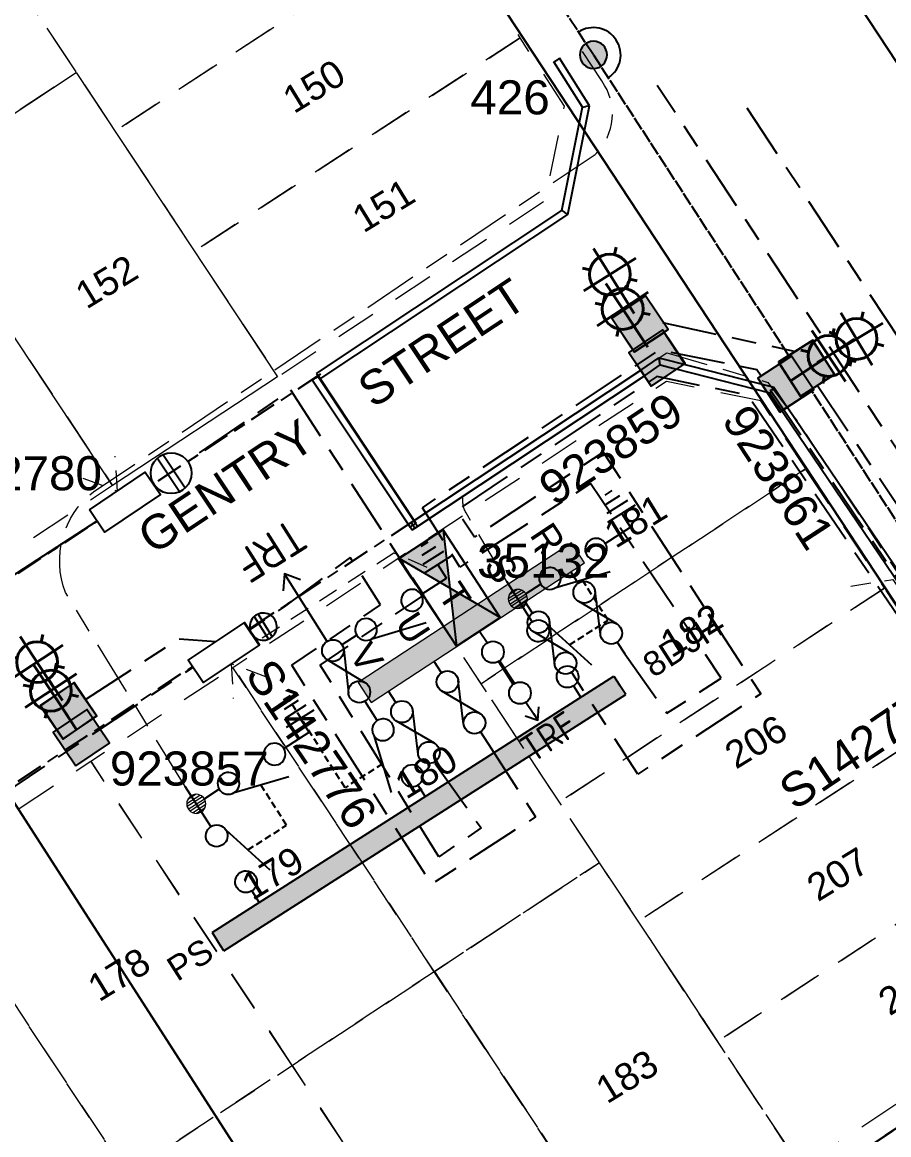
# Model space of a CAD drawing. Header units: metres. Extents: x 301970 to 303550, y 6271876 to 6273079.
# Drawn here: x 302530.5 to 302594.1, y 6272654.4 to 6272736.1 of the extents above; entities that cross this region are included whole.
import ezdxf
from ezdxf.enums import TextEntityAlignment as Align

# ---------------------------------------------------------------- set-up
doc = ezdxf.new("R2010")
doc.units = ezdxf.units.M
for name, pattern in [('A', [0]), ('Cable Exist OH', [1, 1, 0]), ('Cable Exist UG', [8.2, 4, -1.2, 1.8, -1.2]), ('CENTERX2', [4, 2.5, -0.5, 0.5, -0.5]), ('Dash', [5, 3, -2]), ('DASHED', [0.75, 0.5, -0.25]), ('IE Trench LV', [6.5, 5, -1.5]), ('IECLdasha', [5, 3, -2])]:
    doc.linetypes.add(name, pattern=pattern)
for name, color, linetype in [('_User SL New', 7, 'Continuous'), ('_User_HV_Exist', 7, 'Continuous'), ('_User_LV_Exist', 7, 'Continuous'), ('_User_SL_Exist', 7, 'Continuous'), ('_User_SL_SPonly', 7, 'Continuous'), ('Duct_SP_NEW', 7, 'Continuous'), ('Equip_HV_NEW', 7, 'Continuous'), ('Equip_LV_NEW', 7, 'Continuous'), ('Equip_SP_LV_NEW', 7, 'Continuous'), ('Equip_SP_SL_EXT', 7, 'Continuous'), ('Mains_LV_NEW_T84', 7, 'Continuous'), ('Notes_HV_MISC', 7, 'Continuous'), ('Notes_LV_MISC', 7, 'Continuous'), ('Sub_LV_EXT', 7, 'Continuous'), ('Sub_SP_EXT', 7, 'Continuous'), ('SupportsUG_SP_LV_EXT', 7, 'Continuous'), ('SupportsUG_SP_LV_NEW', 7, 'Continuous'), ('Trench_SP_NEW', 7, 'Continuous'), ('UG_Details_SP_MISC', 7, 'Continuous')]:
    doc.layers.add(name, color=color, linetype=linetype)
doc.layers.add('Cadastre Developer_SP_NEW', color=7, linetype='Continuous', lineweight=5)
doc.layers.add('Cadastre Land Parcels_SP_EXT', color=7, linetype='Continuous', lineweight=5, transparency=0.7)
doc.layers.add('Features_HIDE', color=1, linetype='Continuous', plot=False)
doc.styles.add('ARIAL', font='arial.ttf', dxfattribs={"height": 2})
doc.styles.add('COLUMN_LABEL', font='arial.ttf')
doc.styles.add('iecARIAL', font='arial.ttf', dxfattribs={"height": 2})
doc.styles.add('IESYMBOL1', font='isocp.shx')
doc.styles.add('POLE_LABEL', font='arial.ttf')
doc.styles.add('RoadName', font='arial.ttf', dxfattribs={"height": 2.5})
doc.styles.get("Standard").update_dxf_attribs({"font": 'arial.ttf'})
doc.styles.add('SWG_LABEL', font='arial.ttf')
doc.styles.add('SWITCH_LABEL', font='arial.ttf', dxfattribs={"height": 2.5})
doc.linetypes.add('Cable 2', pattern='A,7.5,-0.4,[">",Standard,S=4,R=0,X=0.4,Y=-1.9],-4.2', length=12.1)
doc.linetypes.add('Cable New UG', pattern='A,7,-0.25,["x",Standard,S=2,R=0,X=0.2,Y=-0.8],-2.1', length=9.35)
doc.linetypes.add('IE Trench HV', pattern='A,7,-0.2,["/",Standard,S=3,R=0,X=0.6,Y=-1.4],-2.5', length=9.7)

# ---------------------------------------------------------------- blocks, each defined once
blk = doc.blocks.new('POLE_EXT')
blk.add_hatch(color=256).paths.add_polyline_path([(-1, 0, 1), (1, 0, 1)])
blk.add_lwpolyline([(-1, 0, 1), (1, 0, 1)], format="xyb", close=True)
for tag, height, flags, p in [('pNumber', 2.5, 8, (-17.84, 2.067)), ('OWNED_BY', 0.2, 9, (1.355, -0.4)), ('SPECIAL_USE', 0.2, 9, (1.355, -0.8)), ('PARENT', 0.2, 9, (1.355, -0.6)), ('cLV', 0.2, 9, (1.355, -1.4)), ('STATE', 0.2, 9, (1.355, -1)), ('hDepth', 0.2, 9, (1.355, -1.6)), ('USAGE', 0.2, 9, (1.355, -1.2)), ('cHV', 0.2, 9, (1.355, -2)), ('hDia', 0.2, 9, (1.355, -1.8)), ('LBRACKET', 0.2, 9, (1.355, -2.2)), ('LExisting', 0.2, 9, (1.355, -2.4)), ('LANTNUMBER', 0.2, 9, (1.355, -2.6)), ('LOther', 0.2, 9, (1.355, -2.8)), ('LRemove', 0.2, 9, (1.355, -3)), ('LEGEND', 0.2, 9, (1.355, -3.2)), ('cLinedev', 0.2, 9, (1.355, -3.4)), ('pExisting', 0.2, 9, (1.355, -3.8)), ('LOCATION', 0.2, 9, (1.355, -3.6)), ('PFNUMBER', 0.2, 9, (1.355, -4)), ('pFooting', 0.2, 9, (1.355, -4.4)), ('pNew', 0.2, 9, (1.355, -4.6)), ('pRelocate', 0.2, 9, (1.355, -5)), ('NEWPFNUMBER', 0.2, 9, (1.355, -4.2)), ('pRemove', 0.2, 9, (1.355, -5.2)), ('pReplace', 0.2, 9, (1.355, -5.4)), ('pStay', 0.2, 9, (1.355, -5.6)), ('pType', 0.2, 9, (1.355, -5.8)), ('cspan', 0.2, 9, (1.355, -6)), ('STREETNAME', 0.2, 9, (1.355, -6.2)), ('SUBURB', 0.2, 9, (1.355, -6.4)), ('NOTES', 0.2, 9, (1.355, -6.6)), ('OPERATED_BY', 0.2, 9, (1.355, -7.014)), ('MAINTAINED_BY', 0.2, 9, (1.355, -6.814))]:
    blk.add_attdef(tag, text='', height=height, dxfattribs=dict(flags=flags)).set_placement(p, align=Align.MIDDLE_LEFT)
at = {"style": 'POLE_LABEL'}
for tag, height, flags, p in [('ASSET_NUM', 2.5, 8, (2, 2)), ('STRUCTURE_PLANT_NUMBER', 0.2, 9, (1.355, 0.028)), ('STREET_CODE', 0.2, 9, (1.355, -0.2))]:
    blk.add_attdef(tag, text='', height=height, dxfattribs=dict(at, flags=flags)).set_placement(p, align=Align.MIDDLE_LEFT)
at = {"flags": 1}
blk.add_attdef('Z', (1.355, -7.328), '', height=0.2, dxfattribs=at)
blk = doc.blocks.new('TX_LINK_NEW')
h = blk.add_hatch(color=256)
edge = h.paths.add_edge_path()
edge.add_line((2.598, 0.05), (4.601, 0.05))
edge.add_arc((5.4, 0.011), 0.8, 177.23529, 184.40267)
edge.add_line((4.602, -0.05), (2.598, -0.05))
edge.add_arc((1.8, 0), 0.8, 356.41668, 363.58332)
blk.add_line((7.2, 0.013), (7.798, 0.013))
for points in [[(1, 0), (0, 0)], [(2.598, 0.05), (4.601, 0.05)], [(6.2, 0.013), (7.2, 0.013)], [(6.998, -0.587), (7.798, 0.013), (6.998, 0.613)], [(2.598, -0.05), (4.602, -0.05)]]:
    blk.add_lwpolyline(points)
for centre in [(1.8, 0), (5.4, 0.011)]:
    blk.add_circle(centre, 0.8)
for centre, start, end in [((1.8, 0), 356.41668, 3.58332), ((5.4, 0.011), 177.23529, 184.40267)]:
    blk.add_arc(centre, 0.8, start, end)
at = {"style": 'IESYMBOL1'}
blk.add_text('TRF', height=2, rotation=90, dxfattribs=at).set_placement((9.238, 0.013), align=Align.MIDDLE_CENTER)
at = {"flags": 1}
blk.add_attdef('Z', (0, 0), '', height=0.2, dxfattribs=at)
at = {"layer": 'Sub_LV_EXT', "flags": 1}
for tag, p in [('ORIENTATION', (2.14, -1.527)), ('USAGE', (2.14, -1.142)), ('NOTES', (2.14, -3.066))]:
    blk.add_attdef(tag, p, '', height=0.2, dxfattribs=at)
blk = doc.blocks.new('LV_UG_DFUSE_CLOSED_NEW')
for points in [[(1, 0), (0, 0)], [(5.04, 0.726), (2.156, -0.717)], [(5.049, -0.707), (2.156, 0.717)], [(6.2, 0.013), (7.2, 0.013)]]:
    blk.add_lwpolyline(points)
for centre in [(1.8, 0), (5.4, 0.011)]:
    blk.add_circle(centre, 0.8)
for tag, flags, p in [('ACTUAL_STATUS', 9, (1.5, 0)), ('OPERATED_BY', 9, (1.5, -0.6)), ('CONSTRUCTED_VOLTAGE', 9, (1.5, -0.2)), ('NO_PHASES', 9, (1.5, -0.4)), ('MAINTAINED_BY', 9, (1.5, -0.8)), ('OWNED_BY', 9, (1.5, -1)), ('OPERATING_VOLTAGE', 9, (1.5, -1.2)), ('ORIENTATION', 9, (1.5, -1.4)), ('STATE', 9, (1.5, -1.6)), ('Z', 1, (1.5, -2.4)), ('SWITCH_TYPE', 9, (1.5, -1.8)), ('USAGE', 9, (1.5, -2)), ('NOTES', 9, (1.5, -2.2))]:
    blk.add_attdef(tag, text='', height=0.2, dxfattribs=dict(flags=flags)).set_placement(p, align=Align.MIDDLE_LEFT)
blk = doc.blocks.new('*U60')
for tag, flags, p in [('ACTUAL_STATUS', 9, (1.5, 0)), ('OPERATING_VOLTAGE', 9, (1.5, -0.6)), ('ORIENTATION', 9, (1.5, -0.8)), ('CONSTRUCTED_VOLTAGE', 9, (1.5, -0.2)), ('NO_PHASES', 9, (1.5, -0.4)), ('STATE', 9, (1.5, -1)), ('SWITCH_TYPE', 9, (1.5, -1.2)), ('USAGE', 9, (1.5, -1.4)), ('NOTES', 9, (1.5, -1.6)), ('OWNED_BY', 9, (1.5, -1.8)), ('OPERATED_BY', 9, (1.5, -2)), ('MAINTAINED_BY', 9, (1.5, -2.2)), ('NUMBER_OF_PHASES', 9, (1.5, -2.4)), ('TYPE', 9, (1.5, -2.6)), ('Z', 1, (1.5, -2.8))]:
    blk.add_attdef(tag, text='', height=0.2, dxfattribs=dict(flags=flags)).set_placement(p, align=Align.MIDDLE_LEFT)
blk.add_wipeout([(-3.656, -3.729), (-3.638, -3.916), (-3.597, -4.099), (-3.534, -4.276), (-3.449, -4.443), (-3.343, -4.598), (-3.219, -4.739), (-3.078, -4.863), (-2.923, -4.968), (-2.756, -5.053), (-2.579, -5.117), (-2.396, -5.158), (-2.21, -5.176), (-2.022, -5.17), (-1.837, -5.14), (-1.657, -5.088), (-1.484, -5.014), (-1.323, -4.918), (-1.175, -4.803), (-1.042, -4.67), (-0.927, -4.522), (-0.831, -4.361), (-0.757, -4.188), (-0.705, -4.008), (-0.675, -3.823), (-0.669, -3.635), (-0.687, -3.449), (-0.728, -3.266), (-0.792, -3.089), (-0.877, -2.922), (-0.982, -2.767), (-1.106, -2.626), (-1.247, -2.502), (-1.402, -2.396), (-1.569, -2.311), (-1.746, -2.248), (-1.929, -2.207), (-2.116, -2.189), (-2.303, -2.195), (-2.489, -2.224), (-2.669, -2.277), (-2.841, -2.351), (-3.002, -2.447), (-3.151, -2.562), (-3.283, -2.694), (-3.398, -2.843), (-3.494, -3.004), (-3.568, -3.176), (-3.621, -3.356), (-3.65, -3.542)])
for p, q in [((-1.255, -4.877), (-3.412, -2.852)), ((-0.913, -4.512), (-3.07, -2.488))]:
    blk.add_line(p, q)
blk.add_circle((-2.163, -3.682), 1.5)
blk = doc.blocks.new('COLUMN_NEW')
for tag, height, flags, p in [('ASSET_NUM', 2.5, 8, (2, 2)), ('STREETNAME', 0.2, 9, (1.5, -2)), ('LOCATION', 0.2, 9, (1.5, -2.2)), ('NOTES', 0.2, 9, (1.5, -2.4)), ('Z', 0.2, 1, (1.5, -2.8)), ('LABEL_ALIGNMENT', 0.2, 9, (1.5, -2.6))]:
    blk.add_attdef(tag, text='', height=height, dxfattribs=dict(flags=flags)).set_placement(p, align=Align.MIDDLE_LEFT)
blk.add_wipeout([(-1.485, -1.485), (1.485, -1.485), (1.485, 1.485), (-1.485, 1.485)])
at = {"lineweight": -3}
blk.add_lwpolyline([(-1.485, -1.485), (1.485, -1.485), (1.485, 1.485), (-1.485, 1.485)], close=True, dxfattribs=at)
at = {"style": 'POLE_LABEL', "flags": 9}
blk.add_attdef('STRUCTURE_PLANT_NUMBER', text='', height=0.2, dxfattribs=at).set_placement((1.5, 0.242), align=Align.MIDDLE_LEFT)
at = {"flags": 9}
for tag, p in [('STREET_CODE', (1.5, 0)), ('OWNED_BY', (1.5, -0.4)), ('OPERATED_BY', (1.5, -0.6)), ('COLUMN_TYPE', (1.5, -0.2)), ('MAINTAINED_BY', (1.5, -0.8)), ('STATE', (1.5, -1)), ('USAGE', (1.5, -1.2)), ('LEGEND', (1.5, -1.4)), ('PARENT', (1.5, -1.6)), ('SUBURB', (1.5, -1.8))]:
    blk.add_attdef(tag, text='', height=0.2, dxfattribs=at).set_placement(p, align=Align.MIDDLE_LEFT)
blk = doc.blocks.new('*U69')
blk.add_wipeout([(0.901, 3.563), (3.631, -0.567), (1.979, -1.658), (-0.75, 2.471)])
at = {"lineweight": -3}
blk.add_lwpolyline([(0.901, 3.563), (3.631, -0.567), (1.979, -1.658), (-0.75, 2.471)], close=True, dxfattribs=at)
for tag, height, flags, p in [('ASSET_NUM', 2.5, 8, (2, 4)), ('STREET_CODE', 0.2, 9, (1.5, 2)), ('OWNED_BY', 0.2, 9, (1.5, 1.8)), ('OPERATED_BY', 0.2, 9, (1.5, 1.6)), ('STATE', 0.2, 9, (1.5, 1.2)), ('SUPPORT_TYPE', 0.2, 9, (1.5, 1)), ('USAGE', 0.2, 9, (1.5, 0.8)), ('MAINTAINED_BY', 0.2, 9, (1.5, 1.4)), ('SUBURB', 0.2, 9, (1.5, 0.2)), ('STREETNAME', 0.2, 9, (1.5, 0)), ('LEGEND', 0.2, 9, (1.5, 0.6)), ('PARENT', 0.2, 9, (1.5, 0.4)), ('Z', 0.2, 1, (1.5, -0.6)), ('LOCATION', 0.2, 9, (1.5, -0.2)), ('NOTES', 0.2, 9, (1.5, -0.4))]:
    blk.add_attdef(tag, text='', height=height, dxfattribs=dict(flags=flags)).set_placement(p, align=Align.MIDDLE_LEFT)
blk = doc.blocks.new('SWG_SIE_SU_NEW')
blk.add_line((5.808, 0.79), (1.594, 1.938))
at = {"linetype": 'A', "lineweight": 0}
for p, q in [((7.981, 0.347), (7.98, -0.368)), ((8.18, -0.584), (8.181, 0.562)), ((8.381, 0.659), (8.379, -0.682)), ((8.579, -0.712), (8.581, 0.688)), ((8.781, 0.659), (8.779, -0.683)), ((8.98, -0.588), (8.981, 0.564)), ((9.181, 0.351), (9.18, -0.376))]:
    blk.add_line(p, q, dxfattribs=at)
at = {"linetype": 'DASHED'}
blk.add_lwpolyline([(3.701, 1.364), (3.701, 4.733), (7.222, 4.733)], dxfattribs=at)
for points in [[(1, 0), (0, 0)], [(6.6, -0.012), (10.1, -0.012)]]:
    blk.add_lwpolyline(points)
for points in [[(1.798, -0.802, 1), (1.802, 0.798, 1)], [(5.798, -0.81, 1), (5.802, 0.79, 1)]]:
    blk.add_lwpolyline(points, format="xyb", close=True)
at = {"linetype": 'A', "lineweight": 0}
blk.add_circle((8.582, -0.012), 0.7, dxfattribs=at)
at = {"style": 'SWG_LABEL', "flags": 8}
blk.add_attdef('ASSET_NUM', text='', height=2.5, rotation=179.95437, dxfattribs=at).set_placement((-2.4, 0.012), align=Align.MIDDLE_LEFT)
at = {"flags": 1}
blk.add_attdef('Z', (0, 0), '', height=0.2, dxfattribs=at)
at = {"style": 'SWITCH_LABEL', "flags": 9}
blk.add_attdef('STREET_CODE', text='', height=0.2, dxfattribs=at).set_placement((0, 0), align=Align.MIDDLE_LEFT)
at = {"flags": 9}
for tag, p in [('ORIENTATION', (0, -0.2)), ('SUBURB', (0, -0.8)), ('USAGE', (0, -0.6)), ('PARENT', (0, -0.4)), ('OWNED_BY', (-0.007, -1.617)), ('STREETNAME', (0, -1)), ('LOCATION', (0, -1.2)), ('NOTES', (0, -1.4)), ('OPERATED_BY', (-0.013, -1.84)), ('MAINTAINED_BY', (-0.015, -2.047))]:
    blk.add_attdef(tag, text='', height=0.2, dxfattribs=at).set_placement(p, align=Align.MIDDLE_LEFT)
blk = doc.blocks.new('SWG_SIE_ES_NEW')
for p, q in [((-5.793, 0.779), (-1.793, 1.926)), ((0.012, -1.212), (2.412, -1.207)), ((0.313, -1.811), (2.113, -1.807)), ((0.614, -2.41), (1.814, -2.408)), ((0.915, -3.01), (1.515, -3.008))]:
    blk.add_line(p, q)
for points in [[(-5.789, -0.821, -1), (-5.793, 0.779, -1)], [(-1.789, -0.813, -1), (-1.793, 0.787, -1)]]:
    blk.add_lwpolyline(points, format="xyb", close=True)
for points in [[(-6.591, -0.023), (-7.891, -0.023)], [(-0.991, -0.012), (1.212, -0.012), (1.212, -1.209)]]:
    blk.add_lwpolyline(points)
at = {"flags": 1}
blk.add_attdef('Z', (0, 0), '', height=0.2, dxfattribs=at)
at = {"style": 'SWITCH_LABEL', "flags": 9}
blk.add_attdef('STREET_CODE', text='', height=0.2, dxfattribs=at).set_placement((0, -0.2), align=Align.MIDDLE_LEFT)
at = {"flags": 9}
for tag, p in [('ORIENTATION', (0, -0.4)), ('USAGE', (0, -0.8)), ('PARENT', (0, -0.6)), ('SUBURB', (0, -1)), ('STREETNAME', (0, -1.2)), ('LOCATION', (0, -1.4)), ('NOTES', (0, -1.6)), ('OPERATED_BY', (-0.003, -2.005)), ('OWNED_BY', (0.004, -1.783)), ('MAINTAINED_BY', (-0.004, -2.212))]:
    blk.add_attdef(tag, text='', height=0.2, dxfattribs=at).set_placement(p, align=Align.MIDDLE_LEFT)
at = {"style": 'ARIAL', "flags": 8}
blk.add_attdef('ASSET_NUM', text='', height=2, dxfattribs=at).set_placement((14.296, -5.086), align=Align.MIDDLE_RIGHT)
blk = doc.blocks.new('BUS_8DJ10_3_SWITCH_NEW')
for p, q in [((-1.6, 0), (-1.6, 34.98)), ((-1.6, 34.98), (-0.8, 34.98)), ((0, 34.98), (-0.8, 34.98)), ((0, 0), (0, 34.98)), ((-1.6, 0), (-0.8, 0)), ((0, 0), (-0.8, 0))]:
    blk.add_line(p, q)
at = {"style": 'ARIAL'}
blk.add_attdef('SWG_TYPE', text='', height=1.8, rotation=90, dxfattribs=at).set_placement((-0.8, 27.545), align=Align.MIDDLE_LEFT)
blk.add_attdef('SUB_TYPE', text='', height=1.8, rotation=90, dxfattribs=at).set_placement((-0.8, -0.757), align=Align.MIDDLE_RIGHT)
blk = doc.blocks.new('SWG_SIE_TRF_NOES_NEW')
for p, q in [((7.008, 0.801), (2.793, 1.949)), ((14.679, 0), (20.536, -0.004))]:
    blk.add_line(p, q)
at = {"linetype": 'DASHED'}
blk.add_lwpolyline([(4.901, 1.375), (4.901, 4.638), (12.609, 4.638)], dxfattribs=at)
for points in [[(2.2, 0.011), (1.2, 0.011)], [(19.536, -0.753), (20.536, -0.004), (19.536, 0.747)], [(7.8, 0), (9.453, 0)]]:
    blk.add_lwpolyline(points)
for points in [[(2.998, -0.79, 1), (3.002, 0.81, 1)], [(6.998, -0.798, 1), (7.002, 0.801, 1)]]:
    blk.add_lwpolyline(points, format="xyb", close=True)
at = {"flags": 1}
blk.add_attdef('Z', (0, 0), '', height=0.2, dxfattribs=at)
at = {"style": 'SWITCH_LABEL', "flags": 9}
blk.add_attdef('STREET_CODE', text='', height=0.2, dxfattribs=at).set_placement((0, -0.2), align=Align.MIDDLE_LEFT)
at = {"flags": 9}
for tag, p in [('ORIENTATION', (0, -0.4)), ('USAGE', (0, -0.8)), ('PARENT', (0, -0.6)), ('SUBURB', (0, -1)), ('STREETNAME', (0, -1.2)), ('LOCATION', (0, -1.4)), ('NOTES', (0, -1.6)), ('OPERATED_BY', (-0.002, -2.108)), ('OWNED_BY', (0.004, -1.886)), ('MAINTAINED_BY', (-0.003, -2.315))]:
    blk.add_attdef(tag, text='', height=0.2, dxfattribs=at).set_placement(p, align=Align.MIDDLE_LEFT)
blk = doc.blocks.new('SWG_FUSE_NEW')
for points in [[(1.151, 0.718), (4.044, -0.706)], [(1.16, -0.715), (4.044, 0.727)]]:
    blk.add_lwpolyline(points)
for centre in [(0.8, -0.001), (4.4, 0.01)]:
    blk.add_circle(centre, 0.8)
blk = doc.blocks.new('*U57')
at = {"linetype": 'CENTERX2'}
blk.add_blockref('SWG_SIE_TRF_NOES_NEW', (0, 0), dxfattribs=at)
at = {"linetype": 'CENTERX2', "rotation": 180}
blk.add_blockref('SWG_FUSE_NEW', (14.679, 0), dxfattribs=at)
at = {"style": 'IESYMBOL1'}
blk.add_text('TRF', height=2.5, rotation=89.98256, dxfattribs=at).set_placement((22.515, -0.055), align=Align.MIDDLE_CENTER)
blk = doc.blocks.new('*U68')
for tag, height, flags, p in [('ASSET_NUM', 2.5, 8, (2, 4)), ('STREET_CODE', 0.2, 9, (1.5, 2)), ('OWNED_BY', 0.2, 9, (1.5, 1.8)), ('OPERATED_BY', 0.2, 9, (1.5, 1.6)), ('STATE', 0.2, 9, (1.5, 1.2)), ('MAINTAINED_BY', 0.2, 9, (1.5, 1.4))]:
    blk.add_attdef(tag, text='', height=height, dxfattribs=dict(flags=flags)).set_placement(p, align=Align.MIDDLE_LEFT)
blk.add_wipeout([(3.725, -1.118), (-0.389, -3.87), (-1.49, -2.224), (2.624, 0.528)])
at = {"lineweight": -3}
blk.add_lwpolyline([(3.725, -1.118), (-0.389, -3.87), (-1.49, -2.224), (2.624, 0.528)], close=True, dxfattribs=at)
for tag, flags, p in [('SUPPORT_TYPE', 9, (1.5, 1)), ('USAGE', 9, (1.5, 0.8)), ('SUBURB', 9, (1.5, 0.2)), ('STREETNAME', 9, (1.5, 0)), ('LEGEND', 9, (1.5, 0.6)), ('PARENT', 9, (1.5, 0.4)), ('Z', 1, (1.5, -0.6)), ('LOCATION', 9, (1.5, -0.2)), ('NOTES', 9, (1.5, -0.4))]:
    blk.add_attdef(tag, text='', height=0.2, dxfattribs=dict(flags=flags)).set_placement(p, align=Align.MIDDLE_LEFT)
blk = doc.blocks.new('*U66')
for points in [[(0, 0), (-0.496, 4.265), (-3.709, 2.162)], [(0, 0), (3.709, -2.162), (0.496, -4.265)]]:
    blk.add_hatch(color=256).paths.add_polyline_path(points)
for p, q in [((-0.496, 4.265), (0.496, -4.265)), ((3.709, -2.162), (-3.709, 2.162))]:
    blk.add_line(p, q)
blk.add_lwpolyline([(-3.709, 2.162), (0.496, -4.265), (3.709, -2.162), (-0.496, 4.265)], close=True)
for tag, height, flags, p in [('ASSET_NUM', 2.5, 8, (2, 2)), ('STREET_CODE', 0.2, 9, (1.5, 0)), ('OPERATING_VOLTAGE', 0.2, 9, (1.5, -0.6)), ('ORIENTATION', 0.2, 9, (1.5, -0.8)), ('CONSTRUCTED_VOLTAGE', 0.2, 9, (1.5, -0.2)), ('NO_PHASES', 0.2, 9, (1.5, -0.4)), ('OWNED_BY', 0.2, 9, (1.5, -1)), ('OPERATED_BY', 0.2, 9, (1.5, -1.2)), ('SECONDARY_VOLTAGE', 0.2, 9, (1.5, -1.6)), ('MAINTAINED_BY', 0.2, 9, (1.5, -1.4)), ('STATE', 0.2, 9, (1.5, -1.8)), ('SUBSTATION_TYPE', 0.2, 9, (1.5, -2.2)), ('USAGE', 0.2, 9, (1.5, -2.4)), ('PARENT', 0.2, 9, (1.5, -2)), ('STREETNAME', 0.2, 9, (1.5, -3)), ('SUBURB', 0.2, 9, (1.5, -3.2)), ('LEGEND', 0.2, 9, (1.5, -2.6)), ('LOCATION', 0.2, 9, (1.5, -2.8)), ('Z', 0.2, 1, (1.5, -3.6)), ('NOTES', 0.2, 9, (1.5, -3.4))]:
    blk.add_attdef(tag, text='', height=height, dxfattribs=dict(flags=flags)).set_placement(p, align=Align.MIDDLE_LEFT)
blk = doc.blocks.new('*U75')
for p, q in [((-0.989, 1.173), (0.975, 1.173)), ((-0.989, 0.841), (0.975, 0.841))]:
    blk.add_line(p, q)
blk.add_lwpolyline([(-0.007, 0.011, 1), (-0.007, 2.003, 1)], format="xyb", close=True)
for tag, p, flags in [('NO_PHASES', (-0.026, 2.421), 9), ('OPERATING_VOLTAGE', (-0.016, 2.698), 9), ('OPERATED_BY', (-0.041, 1.44), 9), ('CONSTRUCTED_VOLTAGE', (-0.018, 2.146), 9), ('ACTUAL_STATUS', (-0.004, 1.911), 9), ('MAINTAINED_BY', (-0.018, 1.675), 9), ('ORIENTATION', (-0.036, 0.903), 9), ('OWNED_BY', (-0.028, 1.149), 9), ('USAGE', (-0.024, 0.656), 9), ('STATE', (-0.043, 0.207), 9), ('SWITCH_TYPE', (-0.044, -0.037), 9), ('NOTES', (-0.024, 0.456), 1), ('Z', (-0.033, -0.539), 9), ('LEGEND', (-0.033, -0.299), 9)]:
    blk.add_attdef(tag, p, '', height=0.2, dxfattribs=dict(flags=flags))
blk = doc.blocks.new('*U82')
blk.add_hatch(color=256).paths.add_polyline_path([(-3.726, 1.114), (-2.624, -0.531), (1.488, 2.225), (0.386, 3.87)])
blk.add_lwpolyline([(-2.624, -0.531), (1.488, 2.225), (0.386, 3.87), (-3.726, 1.114)], close=True)
at = {"style": 'iecARIAL', "flags": 8}
blk.add_attdef('ASSET_NUM', (1.5, 3.5), '', height=2.5, dxfattribs=at)
for tag, p, flags in [('OWNED_BY', (0, -0.2), 9), ('STATE', (0, -0.4), 9), ('SUPPORT_TYPE', (0, -0.6), 9), ('USAGE', (0, -0.8), 9), ('LEGEND', (0, -1), 9), ('STREETNAME', (0, -1.8), 9), ('LOCATION', (0, -1.2), 9), ('NOTES', (0, -1.4), 9), ('PARENT', (0, -1.6), 9), ('SUBURB', (0, -2), 1)]:
    blk.add_attdef(tag, p, '', height=0.2, dxfattribs=dict(flags=flags))
blk = doc.blocks.new('COLUMN_EXT')
blk.add_hatch(color=256).paths.add_polyline_path([(-1.485, 1.485), (-1.485, -1.485), (1.485, -1.485), (1.485, 1.485)])
blk.add_lwpolyline([(-1.485, -1.485), (1.485, -1.485), (1.485, 1.485), (-1.485, 1.485)], close=True)
for tag, height, style, flags, p in [('ASSET_NUM', 2.5, 'COLUMN_LABEL', 8, (2, 2)), ('STRUCTURE_PLANT_NUMBER', 0.2, 'POLE_LABEL', 9, (1.813, 0.031)), ('STREET_CODE', 0.2, 'COLUMN_LABEL', 9, (1.813, -0.2))]:
    blk.add_attdef(tag, text='', height=height, dxfattribs=dict(style=style, flags=flags)).set_placement(p, align=Align.MIDDLE_LEFT)
at = {"flags": 9}
for tag, p in [('OWNED_BY', (1.813, -0.6)), ('STATE', (1.813, -0.8)), ('COLUMN_TYPE', (1.813, -0.4)), ('STREETNAME', (1.813, -1.6)), ('USAGE', (1.813, -1)), ('LEGEND', (1.813, -1.2)), ('LOCATION', (1.813, -1.4)), ('SUBURB', (1.813, -1.8)), ('NOTES', (1.813, -2))]:
    blk.add_attdef(tag, text='', height=0.2, dxfattribs=at).set_placement(p, align=Align.MIDDLE_LEFT)
at = {"flags": 1}
blk.add_attdef('Z', (1.813, -2.351), '', height=0.2, dxfattribs=at)
blk = doc.blocks.new('*U85')
at = {"lineweight": 40}
for p, q in [((0, 0), (1.027, -1.563)), ((2.267, -0.794), (2.154, -1.345)), ((3.73, -1.578), (-0.03, -4.05)), ((0.614, -0.934), (3.086, -4.694)), ((-0.17, -2.396), (0.381, -2.51)), ((3.87, -3.231), (3.319, -3.117)), ((1.432, -4.833), (1.546, -4.283))]:
    blk.add_line(p, q, dxfattribs=at)
blk.add_circle((1.85, -2.814), 1.5, dxfattribs=at)
at = {"style": 'iecARIAL', "flags": 8}
blk.add_attdef('ASSET_NUM', (1.5, 1.5), '', height=2.5, dxfattribs=at)
for tag, p, height, flags in [('CONSTRUCTED_VOLTAGE', (0.981, -0.653), 0.2, 9), ('CONTROL_TYPE', (0.981, -0.853), 0.2, 9), ('LNUMBER', (2.181, -3.253), 2.5, 8), ('OPERATING_VOLTAGE', (0.981, -1.653), 0.2, 9), ('LANTERN_PURPOSE', (0.981, -1.053), 0.2, 9), ('LANTERN_TYPE', (0.981, -1.253), 0.2, 9), ('NO_PHASES', (0.981, -1.453), 0.2, 9), ('ORIENTATION', (0.981, -1.853), 0.2, 9), ('OWNED_BY', (0.981, -2.053), 0.2, 9), ('STATE', (0.981, -2.253), 0.2, 9), ('USAGE', (0.981, -2.453), 0.2, 9), ('CEXIST', (0.981, -2.653), 0.2, 9), ('CNEW', (0.981, -2.853), 0.2, 9), ('CNUMBER', (0.981, -3.053), 0.2, 9), ('CREMOVE', (0.981, -3.253), 0.2, 9), ('CREPLACE', (0.981, -3.453), 0.2, 9), ('LKINGHEIGHT', (0.981, -3.653), 0.2, 9), ('LBRACKET', (0.981, -3.853), 0.2, 9), ('LBRACKETVOCAB', (0.981, -4.053), 0.2, 9), ('LCATEGORY', (0.981, -4.253), 0.2, 9), ('LCHARGE1', (0.981, -4.453), 0.2, 9), ('LCHARGE1PERCENT', (0.981, -4.653), 0.2, 9), ('LCHARGE2', (0.981, -4.853), 0.2, 9), ('LCHARGE2PERCENT', (0.981, -5.053), 0.2, 9), ('LCHARGE3', (0.981, -5.253), 0.2, 9), ('LCHARGE3PERCENT', (0.981, -5.453), 0.2, 9), ('LEXIST', (0.981, -5.653), 0.2, 9), ('LLAMP', (0.981, -5.853), 0.2, 9), ('LLAMPVOCAB', (0.981, -6.053), 0.2, 9), ('LMAST', (0.981, -6.253), 0.2, 9), ('LMASTVOCAB', (0.981, -6.453), 0.2, 9), ('LNEW', (0.981, -6.653), 0.2, 9), ('LANTNUMBER', (0.981, -6.853), 0.2, 9), ('LOUTREACH', (0.981, -7.253), 0.2, 9), ('LOUTREACHVOCAB', (0.981, -7.453), 0.2, 9), ('LRATECODE', (0.981, -7.653), 0.2, 9), ('LREMOVE', (0.981, -7.853), 0.2, 9), ('LREPLACE', (0.981, -8.053), 0.2, 9), ('LTYPE', (0.981, -8.253), 0.2, 9), ('LTYPEVOCAB', (0.981, -8.453), 0.2, 9), ('LEGEND', (0.981, -8.653), 0.2, 9), ('LOCATION', (0.981, -8.853), 0.2, 9), ('NOTES', (0.981, -9.053), 0.2, 9), ('STREETNAME', (0.981, -9.253), 0.2, 9), ('SUBURB', (0.981, -9.453), 0.2, 1)]:
    blk.add_attdef(tag, p, '', height=height, dxfattribs=dict(flags=flags))

msp = doc.modelspace()

# ---------------------------------------------------------------- hatches: boundary and pattern name
at = {"layer": 'Notes_LV_MISC', "linetype": 'Cable Exist UG', "lineweight": 0}
h = msp.add_hatch(color=2, dxfattribs=at)
h.dxf.hatch_style = 1
h.paths.add_polyline_path([(302571.76, 6272696.383), (302570.808, 6272697.837), (302555.152, 6272687.584), (302556.105, 6272686.13)])

# ---------------------------------------------------------------- linework, layer by layer
at = {"layer": 'Cadastre Developer_SP_NEW', "linetype": 'IECLdasha', "flags": 128}
for points in [[(302522.353, 6272724.372), (302507.575, 6272746.702), (302519.688, 6272754.691), (302534.465, 6272732.361), (302522.353, 6272724.372)], [(302555.397, 6272752.527), (302531.526, 6272736.802), (302537.314, 6272728.056), (302561.219, 6272743.722), (302555.397, 6272752.527)], [(302561.219, 6272743.722), (302537.314, 6272728.056), (302543.143, 6272719.248), (302567.041, 6272734.917), (302561.219, 6272743.722)], [(302526.695, 6272695.16), (302511.918, 6272717.489), (302522.353, 6272724.372), (302537.13, 6272702.042), (302526.695, 6272695.16)], [(302560.737, 6272666.369), (302545.96, 6272688.699), (302558.072, 6272696.688), (302572.85, 6272674.358), (302560.737, 6272666.369)], [(302593.782, 6272694.525), (302569.911, 6272678.8), (302575.699, 6272670.053), (302599.604, 6272685.72), (302593.782, 6272694.525)], [(302550.302, 6272659.487), (302535.525, 6272681.817), (302545.96, 6272688.699), (302560.737, 6272666.369), (302550.302, 6272659.487)], [(302599.604, 6272685.72), (302575.699, 6272670.053), (302581.527, 6272661.246), (302605.426, 6272676.914), (302599.604, 6272685.72)], [(302538.19, 6272651.498), (302523.413, 6272673.828), (302535.525, 6272681.817), (302550.302, 6272659.487), (302538.19, 6272651.498)], [(302605.426, 6272676.914), (302581.527, 6272661.246), (302587.627, 6272652.028), (302607.263, 6272664.974), (302608.678, 6272671.899), (302605.426, 6272676.914)], [(302605.426, 6272676.914), (302581.528, 6272661.245), (302587.628, 6272652.027), (302607.264, 6272664.974), (302608.678, 6272671.898), (302605.426, 6272676.914)], [(302527.755, 6272644.615), (302512.978, 6272666.945), (302523.413, 6272673.828), (302538.19, 6272651.498), (302527.755, 6272644.615)], [(302575.515, 6272644.039), (302560.737, 6272666.369), (302572.85, 6272674.358), (302587.627, 6272652.028), (302575.515, 6272644.039)], [(302575.514, 6272644.04), (302560.737, 6272666.369), (302572.85, 6272674.358), (302587.627, 6272652.029), (302575.514, 6272644.04)], [(302575.51, 6272644.046), (302587.628, 6272652.027), (302572.864, 6272674.366), (302560.747, 6272666.384), (302575.51, 6272644.046)], [(302565.08, 6272637.157), (302550.302, 6272659.487), (302560.737, 6272666.369), (302575.514, 6272644.04), (302565.08, 6272637.157)], [(302552.967, 6272629.168), (302538.19, 6272651.498), (302550.302, 6272659.487), (302565.08, 6272637.157), (302552.967, 6272629.168)]]:
    msp.add_lwpolyline(points, dxfattribs=at)
at = {"layer": 'Cadastre Developer_SP_NEW'}
msp.add_lwpolyline([(302537.13, 6272702.042), (302522.353, 6272724.372), (302534.465, 6272732.361), (302549.242, 6272710.031), (302537.13, 6272702.042)], dxfattribs=at)
at = {"layer": 'Cadastre Land Parcels_SP_EXT', "linetype": 'Continuous'}
msp.add_lwpolyline([(302634.516, 6272672.64), (302702.288, 6272717.135), (302681.728, 6272748.305), (302591.644, 6272884.885), (302524.041, 6272840.327), (302634.516, 6272672.64)], close=True, dxfattribs=at)
at = {"layer": 'Duct_SP_NEW'}
for p, q in [((302551.803, 6272709.793), (302552.02, 6272709.936)), ((302551.803, 6272709.793), (302558.958, 6272698.99)), ((302552.237, 6272710.08), (302552.02, 6272709.936)), ((302552.237, 6272710.08), (302559.391, 6272699.277)), ((302558.958, 6272698.99), (302559.175, 6272699.133)), ((302559.391, 6272699.277), (302559.175, 6272699.133))]:
    msp.add_line(p, q, dxfattribs=at)
at = {"layer": 'Features_HIDE', "linetype": 'Continuous'}
for points in [[(302634.516, 6272672.64), (302524.041, 6272840.327), (302513.558, 6272833.736), (302505.519, 6272828.681), (302616.257, 6272660.46), (302650.036, 6272609.08), (302683.554, 6272558.159), (302716.947, 6272507.452), (302751.131, 6272455.511), (302784.249, 6272405.243), (302808.329, 6272368.74), (302818.026, 6272354.04), (302826.114, 6272359.194), (302836.581, 6272365.861), (302833.731, 6272370.194), (302812.263, 6272402.83), (302767.289, 6272471.086), (302723.477, 6272537.574), (302679.656, 6272604.109), (302634.516, 6272672.64)], [(302616.257, 6272660.46), (302505.519, 6272828.681), (302454.976, 6272795.307), (302563.909, 6272625.897), (302616.257, 6272660.46)], [(302563.909, 6272625.897), (302454.976, 6272795.307), (302404.231, 6272761.825), (302515.876, 6272594.142), (302563.909, 6272625.897)]]:
    msp.add_lwpolyline(points, close=True, dxfattribs=at)
at = {"layer": 'Features_HIDE', "linetype": 'Cable Exist OH'}
for points in [[(302572.417, 6272733.658), (302538.934, 6272785.007)], [(302572.417, 6272733.658), (302612.682, 6272671.696), (302612.698, 6272671.674)]]:
    msp.add_lwpolyline(points, dxfattribs=at)
at = {"layer": 'Features_HIDE', "linetype": 'Continuous'}
msp.add_lwpolyline([(302573.509, 6272731.978, 0.999996), (302571.325, 6272735.336)], format="xyb", dxfattribs=at)
at = {"layer": 'Mains_LV_NEW_T84', "linetype": 'Cable New UG', "ltscale": 0.5, "flags": 128}
msp.add_lwpolyline([(302535.981, 6272699.444), (302507.003, 6272680.615)], dxfattribs=at)
at = {"layer": 'Notes_LV_MISC', "color": 2, "lineweight": 0}
msp.add_lwpolyline([(302556.105, 6272686.13), (302571.76, 6272696.383), (302570.808, 6272697.837), (302555.152, 6272687.584)], close=True, dxfattribs=at)
at = {"layer": 'Trench_SP_NEW', "linetype": 'IE Trench LV', "ltscale": 0.5, "flags": 128}
msp.add_lwpolyline([(302571.408, 6272730.251), (302571.408, 6272730.251)], dxfattribs=at)
at = {"layer": 'Trench_SP_NEW', "color": 170, "linetype": 'Dash', "lineweight": 9, "ltscale": 0.5}
for points in [[(302534.946, 6272702.587), (302537.478, 6272701.649), (302537.326, 6272704.197)], [(302560.222, 6272696.044), (302557.771, 6272697.098), (302545.763, 6272689.325)], [(302591.307, 6272694.668), (302594.396, 6272695.15), (302600.303, 6272686.176), (302605.785, 6272677.495), (302604.675, 6272674.745)], [(302548.366, 6272688.012), (302545.838, 6272688.96), (302545.979, 6272686.412)]]:
    msp.add_lwpolyline(points, dxfattribs=at)
at = {"layer": 'UG_Details_SP_MISC'}
for p, q in [((302569.523, 6272733.151), (302569.726, 6272733.279)), ((302569.929, 6272733.407), (302569.726, 6272733.279)), ((302572.123, 6272729.927), (302569.929, 6272733.407)), ((302571.614, 6272729.833), (302569.523, 6272733.151)), ((302570.098, 6272722.225), (302571.614, 6272729.833)), ((302570.53, 6272721.936), (302572.123, 6272729.927)), ((302571.614, 6272729.833), (302571.869, 6272729.88)), ((302572.123, 6272729.927), (302571.869, 6272729.88)), ((302570.098, 6272722.225), (302570.314, 6272722.081)), ((302570.53, 6272721.936), (302570.314, 6272722.081)), ((302551.781, 6272709.816), (302551.981, 6272709.949)), ((302551.781, 6272709.816), (302559.107, 6272698.801)), ((302552.181, 6272710.082), (302551.981, 6272709.949)), ((302552.104, 6272710.28), (302552.237, 6272710.08)), ((302552.181, 6272710.082), (302559.507, 6272699.066)), ((302552.369, 6272709.88), (302552.237, 6272710.08)), ((302559.042, 6272699.333), (302559.175, 6272699.133)), ((302559.307, 6272698.933), (302559.175, 6272699.133)), ((302559.507, 6272699.066), (302559.307, 6272698.933)), ((302559.107, 6272698.801), (302559.307, 6272698.933))]:
    msp.add_line(p, q, dxfattribs=at)
at = {"layer": 'UG_Details_SP_MISC', "color": 7, "linetype": 'Cable Exist UG', "ltscale": 0.5, "flags": 128}
msp.add_lwpolyline([(302610.006, 6272671.668), (302608.155, 6272663.761), (302441.703, 6272553.893)], dxfattribs=at)

# ---------------------------------------------------------------- block references
at = {"layer": 'Equip_HV_NEW', "xscale": -1}
for name, p, rotation in [('SWG_SIE_ES_NEW', (302574.127, 6272698.325), 212.5141184325616), ('SWG_SIE_ES_NEW', (302560.627, 6272694.579), 212.5141184325616), ('SWG_SIE_SU_NEW', (302571.493, 6272686.497), 302.5141184325616)]:
    msp.add_blockref(name, p, dxfattribs=dict(at, rotation=rotation))
at = {"layer": 'Equip_LV_NEW', "linetype": 'Cable New UG', "lineweight": 0, "rotation": 303.2305537444659}
for name, p in [('LV_UG_DFUSE_CLOSED_NEW', (302570.761, 6272695.723)), ('LV_UG_DFUSE_CLOSED_NEW', (302567.404, 6272693.523)), ('TX_LINK_NEW', (302564.061, 6272691.333)), ('LV_UG_DFUSE_CLOSED_NEW', (302560.72, 6272689.145)), ('LV_UG_DFUSE_CLOSED_NEW', (302557.379, 6272686.956))]:
    msp.add_blockref(name, p, dxfattribs=at)
at = {"layer": 'Equip_SP_LV_NEW', "linetype": 'Cable Exist UG', "rotation": 302.3695539591117}
msp.add_blockref('*U75', (302547.34, 6272691.148), dxfattribs=at)
at = {"layer": 'Features_HIDE'}
ref = msp.add_blockref('POLE_EXT', (302572.417, 6272733.658), dxfattribs=at)
ref.add_attrib('ASSET_NUM', '426', dxfattribs={"layer": '0', "height": 2.5, "style": 'POLE_LABEL'}).set_placement((302569.215, 6272731.792), align=Align.TOP_RIGHT)
at = {"layer": 'Sub_SP_EXT', "linetype": 'Cable Exist UG'}
ref = msp.add_blockref('*U66', (302561.877, 6272694.531), dxfattribs=at)
ref.add_attrib('ASSET_NUM', '35132', dxfattribs={"layer": '0', "height": 2.5}).set_placement((302563.877, 6272696.531), align=Align.MIDDLE_LEFT)
at = {"layer": 'SupportsUG_SP_LV_EXT'}
msp.add_blockref('*U82', (302546.42, 6272688.129), dxfattribs=at)

# ---------------------------------------------------------------- texts
at = {"layer": 'Cadastre Developer_SP_NEW'}
for s, p in [('150', (302552.424, 6272730.512)), ('151', (302557.527, 6272721.757)), ('152', (302537.202, 6272716.164)), ('182', (302580.134, 6272690.569)), ('206', (302584.865, 6272682.402)), ('180', (302560.659, 6272680.193)), ('179', (302549.387, 6272672.756)), ('207', (302590.886, 6272672.676)), ('178', (302538.114, 6272665.319)), ('208', (302596.137, 6272664.296)), ('183', (302575.399, 6272657.836))]:
    msp.add_text(s, height=2, rotation=31.49734, dxfattribs=at).set_placement(p, align=Align.CENTER)
at = {"layer": 'Equip_LV_NEW', "char_height": 2, "width": 1.13185, "attachment_point": 1, "rotation": 303.44283, "style": 'iecARIAL'}
for s, insert in [('R', (302569.354, 6272699.537)), ('S', (302565.992, 6272697.308)), ('T', (302562.6, 6272695.169)), ('U', (302559.443, 6272692.991)), ('V', (302556.081, 6272690.762))]:
    msp.add_mtext(s, dxfattribs=dict(at, insert=insert))

# ---------------------------------------------------------------- next in the draw order: block references
at = {"layer": '_User_SL_SPonly'}
ref = msp.add_blockref('COLUMN_NEW', (302577.08, 6272711.408), dxfattribs=dict(at, rotation=33.65531166863003))
ref.add_attrib('ASSET_NUM', '923859', dxfattribs={"layer": '0', "height": 2.5, "rotation": 33.65531}).set_placement((302568.843, 6272701.52), align=Align.MIDDLE_LEFT)
at = {"layer": '_User_SL_SPonly', "linetype": 'IE Trench HV'}
ref = msp.add_blockref('COLUMN_NEW', (302586.533, 6272709.508), dxfattribs=dict(at, rotation=303.1180273986789))
ref.add_attrib('ASSET_NUM', '923861', dxfattribs={"layer": '0', "height": 2.5, "rotation": 303.11803}).set_placement((302582.828, 6272707.542), align=Align.MIDDLE_LEFT)
at = {"layer": '_User_SL_SPonly'}
ref = msp.add_blockref('COLUMN_NEW', (302534.832, 6272683.543), dxfattribs=dict(at, rotation=33.65531166863003))
ref.add_attrib('ASSET_NUM', '923857', dxfattribs={"layer": '0', "height": 2.5}).set_placement((302536.929, 6272681.279), align=Align.MIDDLE_LEFT)
at = {"layer": 'Equip_LV_NEW', "linetype": 'Cable New UG', "rotation": 346.6967756096443}
msp.add_blockref('*U60', (302544.377, 6272706.041), dxfattribs=at)

# ---------------------------------------------------------------- next in the draw order: hatches: boundary and pattern name
at = {"layer": 'Notes_HV_MISC', "linetype": 'Cable 2'}
h = msp.add_hatch(color=256, dxfattribs=at)
h.dxf.hatch_style = 1
h.paths.add_polyline_path([(302574.788, 6272686.7), (302573.928, 6272688.05), (302544.431, 6272669.248), (302545.291, 6272667.899)])

# ---------------------------------------------------------------- next in the draw order: linework, layer by layer
at = {"layer": '_User_SL_Exist', "color": 7, "linetype": 'Cable Exist UG', "flags": 128}
msp.add_lwpolyline([(302560.796, 6272681.651), (302564.176, 6272676.918), (302561.064, 6272674.806), (302552.364, 6272688.875), (302559.962, 6272694.015), (302550.199, 6272709.076), (302543.011, 6272704.113)], dxfattribs=at)
at = {"layer": 'Cadastre Developer_SP_NEW', "linetype": 'IECLdasha', "flags": 128}
for points in [[(302567.041, 6272734.917), (302543.143, 6272719.248), (302549.243, 6272710.031), (302568.879, 6272722.977), (302570.293, 6272729.902), (302567.041, 6272734.917)], [(302587.993, 6272703.273), (302564.158, 6272687.492), (302569.911, 6272678.8), (302593.782, 6272694.525), (302587.993, 6272703.273)]]:
    msp.add_lwpolyline(points, dxfattribs=at)
at = {"layer": 'UG_Details_SP_MISC'}
for p, q in [((302552.104, 6272710.28), (302570.098, 6272722.225)), ((302552.369, 6272709.88), (302570.53, 6272721.936)), ((302575.894, 6272710.509), (302577.228, 6272711.417)), ((302577.228, 6272711.417), (302577.274, 6272711.158)), ((302559.042, 6272699.333), (302575.894, 6272710.509)), ((302575.894, 6272710.509), (302576.027, 6272710.31)), ((302576.161, 6272710.111), (302577.319, 6272710.898)), ((302577.319, 6272710.898), (302577.274, 6272711.158)), ((302577.319, 6272710.898), (302585.364, 6272708.847)), ((302559.307, 6272698.933), (302576.161, 6272710.111)), ((302576.161, 6272710.111), (302576.027, 6272710.31)), ((302585.364, 6272708.847), (302585.512, 6272709.057))]:
    msp.add_line(p, q, dxfattribs=at)

# ---------------------------------------------------------------- next in the draw order: block references
at = {"layer": '_User SL New'}
for p, rotation in [((302575.835, 6272713.919), 33.65531166863003), ((302588.058, 6272710.648), 303.1180273986789), ((302533.904, 6272685.526), 33.65531166863003)]:
    msp.add_blockref('COLUMN_NEW', p, dxfattribs=dict(at, rotation=rotation))
at = {"layer": 'Equip_HV_NEW', "linetype": 'CENTERX2', "rotation": 122.3423600060128}
msp.add_blockref('*U57', (302560.727, 6272678.212), dxfattribs=at)
at = {"layer": 'Equip_HV_NEW'}
ref = msp.add_blockref('BUS_8DJ10_3_SWITCH_NEW', (302544.431, 6272669.248), dxfattribs=dict(at, xscale=-1, rotation=302.5141184325616))
ref.add_attrib('SUB_TYPE', 'PS', dxfattribs={"layer": '0', "height": 1.8, "rotation": 32.51412, "style": 'ARIAL'}).set_placement((302544.223, 6272668.166), align=Align.MIDDLE_RIGHT)
ref.add_attrib('SWG_TYPE', '              8DJH', dxfattribs={"layer": '0', "height": 1.8, "rotation": 32.51412, "style": 'ARIAL'}).set_placement((302568.076, 6272683.398), align=Align.MIDDLE_LEFT)
at = {"layer": 'Equip_HV_NEW', "xscale": -1}
for name, p, rotation in [('SWG_SIE_ES_NEW', (302550.529, 6272683.284), 212.5141184325616), ('SWG_SIE_SU_NEW', (302547.894, 6272671.455), 302.5141184325616)]:
    msp.add_blockref(name, p, dxfattribs=dict(at, rotation=rotation))

# ---------------------------------------------------------------- next in the draw order: texts
at = {"layer": 'Cadastre Developer_SP_NEW'}
msp.add_text('181', height=2, rotation=31.49734, dxfattribs=at).set_placement((302576.027, 6272698.603), align=Align.CENTER)
at = {"layer": 'Notes_HV_MISC', "lineweight": 0, "style": 'RoadName'}
msp.add_text('GENTRY     STREET', height=2.5, rotation=33.65847, dxfattribs=at).set_placement((302553.213, 6272707.148), align=Align.MIDDLE_CENTER)

# ---------------------------------------------------------------- next in the draw order: linework, layer by layer
at = {"layer": '_User_HV_Exist', "color": 7, "linetype": 'Cable Exist UG', "lineweight": 0, "flags": 128}
for points in [[(302542.456, 6272679.966), (302533.668, 6272694.197, -0.329444), (302535.715, 6272701.582), (302572.544, 6272726.359, 0.375528), (302573.031, 6272731.742), (302571.506, 6272734.09)], [(302566.054, 6272695.008), (302563.08, 6272700.04, -0.415911), (302563.657, 6272702.408), (302577.812, 6272711.786), (302585.224, 6272709.62), (302587.258, 6272706.956), (302620.127, 6272657.278)]]:
    msp.add_lwpolyline(points, format="xyb", dxfattribs=at)
at = {"layer": '_User_LV_Exist', "color": 7, "linetype": 'Cable Exist UG', "flags": 128}
for points in [[(302601.977, 6272684.633), (302605.052, 6272680.26), (302608.902, 6272683.112), (302577.106, 6272731.42)], [(302572.684, 6272640.397), (302570.842, 6272639.062), (302573.326, 6272635.278), (302616.658, 6272663.812), (302618.563, 6272676.818), (302583.136, 6272730.623)]]:
    msp.add_lwpolyline(points, dxfattribs=at)
at = {"layer": '_User_SL_Exist', "linetype": 'Cable Exist UG', "flags": 128}
for points in [[(302577.497, 6272714.012), (302587.247, 6272711.892)], [(302588.869, 6272709.404), (302601.695, 6272690.159), (302600.95, 6272687.982)], [(302535.14, 6272686.349), (302541.974, 6272690.805), (302544.737, 6272690.606)]]:
    msp.add_lwpolyline(points, dxfattribs=at)
at = {"layer": '_User_SL_Exist', "color": 7, "linetype": 'Cable Exist UG', "flags": 128}
for points in [[(302574.717, 6272689.707), (302577.816, 6272685.338), (302581.804, 6272687.91), (302572.214, 6272702.197), (302562.624, 6272696.067), (302559.869, 6272700.424), (302577.298, 6272712.015), (302584.412, 6272710.555), (302598.052, 6272690.356)], [(302580.137, 6272645.331), (302608.155, 6272663.761), (302609.646, 6272670.591), (302583.754, 6272708.675), (302577.066, 6272710.05), (302562.396, 6272700.236), (302563.684, 6272698.28), (302573.136, 6272704.501), (302584.709, 6272686.758), (302575.672, 6272680.859), (302571.361, 6272687.508)], [(302564.677, 6272683.129), (302568.171, 6272677.731), (302560.53, 6272672.786), (302550.273, 6272688.855), (302556.794, 6272693.299), (302554.571, 6272696.78), (302549.829, 6272693.225), (302492.351, 6272654.964)]]:
    msp.add_lwpolyline(points, dxfattribs=at)
at = {"layer": 'Cadastre Developer_SP_NEW', "linetype": 'IECLdasha', "flags": 128}
msp.add_lwpolyline([(302584.707, 6272708.265), (302577.773, 6272709.682), (302558.072, 6272696.688), (302564.158, 6272687.492), (302588.005, 6272703.281), (302584.707, 6272708.265)], dxfattribs=at)
at = {"layer": 'UG_Details_SP_MISC'}
for p, q in [((302577.228, 6272711.417), (302585.659, 6272709.267)), ((302585.364, 6272708.847), (302611.855, 6272669.719)), ((302585.659, 6272709.267), (302585.512, 6272709.057)), ((302585.659, 6272709.267), (302612.253, 6272669.988))]:
    msp.add_line(p, q, dxfattribs=at)
at = {"layer": 'UG_Details_SP_MISC', "color": 7, "linetype": 'Cable Exist UG', "ltscale": 0.5, "flags": 128}
for points in [[(302552.398, 6272710.224), (302436.091, 6272633.695)], [(302559.241, 6272699.466), (302442.935, 6272622.937)]]:
    msp.add_lwpolyline(points, dxfattribs=at)

# ---------------------------------------------------------------- next in the draw order: block references
at = {"layer": '_User SL New', "linetype": 'Cable Exist UG'}
for p, rotation in [((302575.416, 6272714.687), 178.8076736682081), ((302588.845, 6272711.073), 87.70511814495026), ((302533.44, 6272686.274), 180)]:
    msp.add_blockref('*U85', p, dxfattribs=dict(at, rotation=rotation))
at = {"layer": '_User SL New'}
for p, rotation in [((302575.839, 6272713.912), 213.6161651308433), ((302588.063, 6272710.665), 122.5136096075855), ((302533.879, 6272685.509), 214.8084914626352)]:
    msp.add_blockref('COLUMN_EXT', p, dxfattribs=dict(at, rotation=rotation))
at = {"layer": '_User_SL_SPonly'}
for p, rotation in [((302577.086, 6272711.407), 33.82810161885909), ((302586.532, 6272709.499), 33.35170338036393), ((302534.838, 6272683.541), 33.82045683399637)]:
    msp.add_blockref('COLUMN_EXT', p, dxfattribs=dict(at, rotation=rotation))
at = {"layer": 'Equip_SP_SL_EXT', "linetype": 'Cable Exist UG'}
for p, rotation in [((302576.417, 6272712.196), 180), ((302586.86, 6272709.711), 89.99999999999999), ((302534.445, 6272684.178), 180)]:
    msp.add_blockref('*U85', p, dxfattribs=dict(at, rotation=rotation))

# ---------------------------------------------------------------- next in the draw order: block references
at = {"layer": 'SupportsUG_SP_LV_NEW'}
ref = msp.add_blockref('*U68', (302539.157, 6272699.163), dxfattribs=dict(at, rotation=180.245339551588))
ref.add_attrib('ASSET_NUM', 'S142780', dxfattribs={"layer": '0', "height": 2.5}).set_placement((302522.364, 6272702.955), align=Align.MIDDLE_LEFT)
ref = msp.add_blockref('*U68', (302544.17, 6272691.454), dxfattribs=at)
ref.add_attrib('ASSET_NUM', 'S142776', dxfattribs={"layer": '0', "height": 2.5, "rotation": 304}).set_placement((302547.824, 6272688.881), align=Align.MIDDLE_LEFT)
ref = msp.add_blockref('*U69', (302599.172, 6272685.746), dxfattribs=at)
ref.add_attrib('ASSET_NUM', 'S142772', dxfattribs={"layer": '0', "height": 2.5, "rotation": 34}).set_placement((302586.482, 6272679.185), align=Align.MIDDLE_LEFT)

doc.saveas('drawing.dxf')
